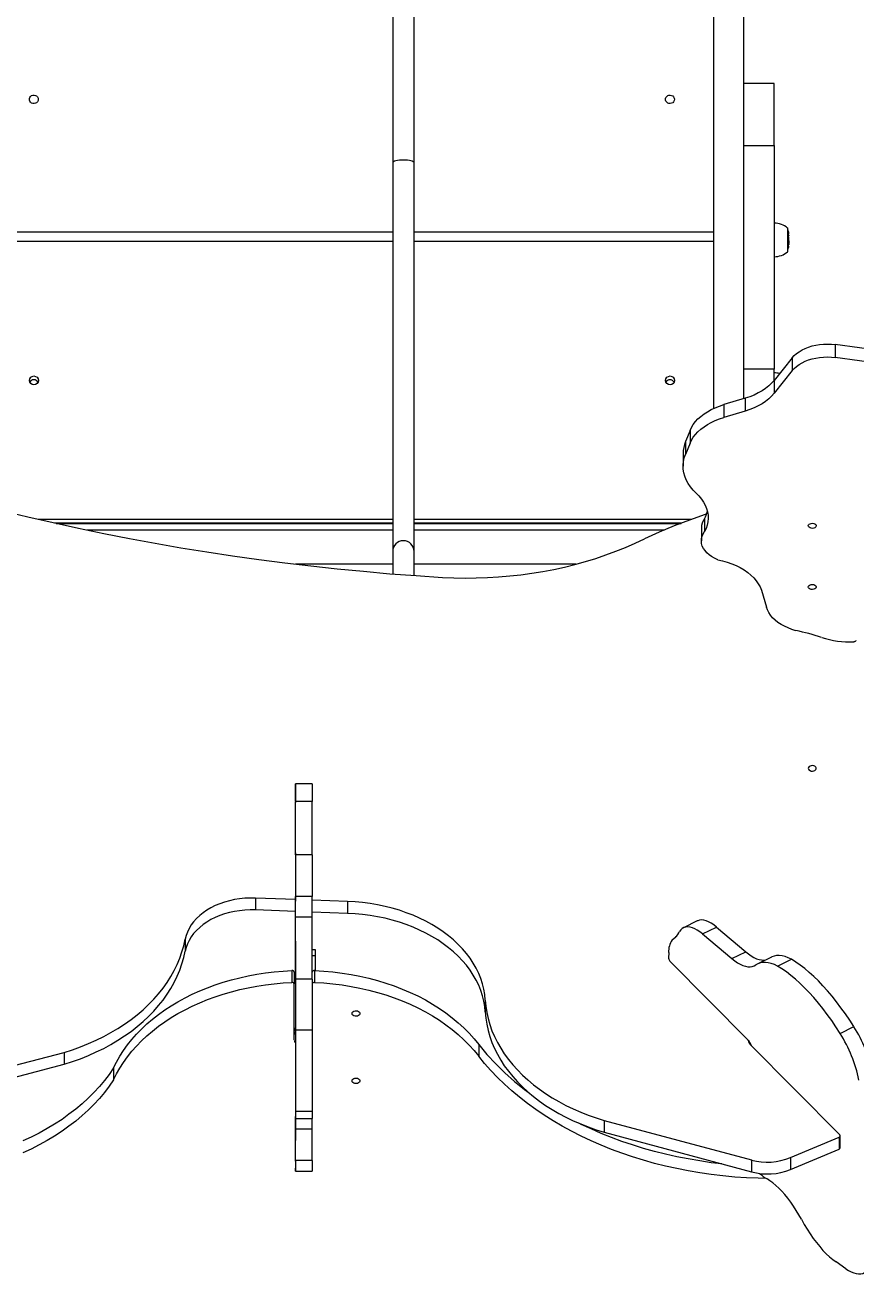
# Model space of a CAD drawing. Header units: millimetres. Extents: x -7098 to 6497, y -6127 to 5201.
# Drawn here: x -1254 to -512, y 1792 to 2912 of the extents above; entities that cross this region are included whole.
import ezdxf

# ---------------------------------------------------------------- set-up
doc = ezdxf.new("R2010")
doc.units = ezdxf.units.MM
doc.layers.add('DIKOM_ОБЪЕКТ', color=7, linetype='Continuous')
doc.layers.add('DIKOM_РАЗМЕР_ЗОНА', color=7, linetype='Continuous')
doc.styles.add('style1', font='arial.ttf', dxfattribs={"width": 0.8})
doc.dimstyles.new('1-50', dxfattribs={"dimtxt": 300, "dimasz": 200, "dimexe": 100, "dimexo": 0, "dimgap": 100, "dimtad": 1, "dimdec": 0, "dimtxsty": 'style1', "dimcen": 0, "dimclrd": 7, "dimclre": 7, "dimadec": 1, "dimazin": 2, "dimtfac": 1, "dimtdec": 0, "dimtmove": 1, "dimatfit": 3, "dimfxl": 0, "dimlwd": 25, "dimlwe": 18, "dimarcsym": 0})

# ---------------------------------------------------------------- blocks, each defined once
blk = doc.blocks.new('*D20')
at = {"layer": 'Defpoints', "color": 0, "transparency": 16777216}
for p in [(-612, 3700.6), (-5926, -2746.5), (-167.8, -2746.5)]:
    blk.add_point(p, dxfattribs=at)
at = {"layer": 'DIKOM_РАЗМЕР_ЗОНА', "color": 7, "lineweight": 18, "transparency": 16777216}
for p, q in [((-612, 3700.6), (-6026, 3700.6)), ((-167.8, -2746.5), (-6026, -2746.5))]:
    blk.add_line(p, q, dxfattribs=at)
at = {"layer": 'DIKOM_РАЗМЕР_ЗОНА', "color": 7, "lineweight": 25, "transparency": 16777216}
blk.add_line((-5926, 3500.6), (-5926, -2546.5), dxfattribs=at)
at = {"layer": 'DIKOM_РАЗМЕР_ЗОНА', "color": 7, "transparency": 16777216}
for points in [[(-5959.3, 3500.6), (-5892.7, 3500.6), (-5926, 3700.6)], [(-5959.3, -2546.5), (-5892.7, -2546.5), (-5926, -2746.5)]]:
    blk.add_solid(points, dxfattribs=at)
at = {"layer": 'DIKOM_РАЗМЕР_ЗОНА', "color": 0, "transparency": 16777216, "insert": (-6179.2, 477), "char_height": 300, "attachment_point": 5, "rotation": 90, "style": 'style1'}
blk.add_mtext('6450', dxfattribs=at)
blk = doc.blocks.new('*D18')
at = {"layer": 'Defpoints', "color": 0, "transparency": 16777216}
for p in [(-621.7, 5200.6), (-6648, -4870.8), (-133.4, -4870.8)]:
    blk.add_point(p, dxfattribs=at)
at = {"layer": 'DIKOM_РАЗМЕР_ЗОНА', "color": 7, "lineweight": 18, "transparency": 16777216}
for p, q in [((-621.7, 5200.6), (-6748, 5200.6)), ((-133.4, -4870.8), (-6748, -4870.8))]:
    blk.add_line(p, q, dxfattribs=at)
at = {"layer": 'DIKOM_РАЗМЕР_ЗОНА', "color": 7, "lineweight": 25, "transparency": 16777216}
blk.add_line((-6648, 5000.6), (-6648, -4670.8), dxfattribs=at)
at = {"layer": 'DIKOM_РАЗМЕР_ЗОНА', "color": 7, "transparency": 16777216}
for points in [[(-6681.3, 5000.6), (-6614.7, 5000.6), (-6648, 5200.6)], [(-6681.3, -4670.8), (-6614.7, -4670.8), (-6648, -4870.8)]]:
    blk.add_solid(points, dxfattribs=at)
at = {"layer": 'DIKOM_РАЗМЕР_ЗОНА', "color": 0, "transparency": 16777216, "insert": (-6901.2, 458.3), "char_height": 300, "attachment_point": 5, "rotation": 90, "style": 'style1'}
blk.add_mtext('10100', dxfattribs=at)

msp = doc.modelspace()

# ---------------------------------------------------------------- linework, layer by layer
at = {"layer": 'DIKOM_ОБЪЕКТ', "color": 7, "linetype": 'Continuous', "lineweight": 15}
for p, q in [((-639, 3689.1), (-639, 2569.5)), ((-612, 2578.2), (-612, 3689.1)), ((-925.5, 3613.1), (-925.5, 2788.9)), ((-906.5, 2788.9), (-906.5, 3613.1)), ((-585, 2859.6), (-612, 2859.6)), ((-585, 2804.4), (-585, 2859.6)), ((-612, 2804.4), (-585, 2804.4)), ((-585, 2804.4), (-585, 2604.6)), ((-925.5, 2788.9), (-925.5, 2441.7)), ((-906.5, 2441.7), (-906.5, 2788.9)), ((-1285, 2727), (-925.5, 2727)), ((-906.5, 2727), (-639, 2727)), ((-573, 2730.8), (-573, 2721.3)), ((-572.4, 2727.6), (-572.4, 2727.5)), ((-572.3, 2727.1), (-572.3, 2727.1)), ((-572.3, 2727.1), (-572.3, 2727.1)), ((-572, 2724.1), (-572, 2723.9)), ((-572, 2723.5), (-572, 2723.6)), ((-571.9, 2722.8), (-571.9, 2722.6)), ((-925.5, 2718.4), (-1283.5, 2718.4)), ((-639, 2718.4), (-906.5, 2718.4)), ((-573, 2721.3), (-573, 2709.2)), ((-572.3, 2712.7), (-572.2, 2713.9)), ((-572.2, 2713.7), (-572.3, 2713.1)), ((-572.2, 2714.3), (-572.1, 2714.8)), ((-572.1, 2714.4), (-572.2, 2714.1)), ((-572, 2716.6), (-572, 2716.6)), ((-572, 2716.1), (-572, 2716.1)), ((-571.9, 2720.7), (-571.9, 2721.4)), ((-571.9, 2720.5), (-571.9, 2720.7)), ((-571.9, 2719.2), (-571.9, 2720)), ((-571.9, 2720), (-571.9, 2719.9)), ((-571.9, 2719), (-571.9, 2719.2)), ((-571.9, 2719), (-571.9, 2718.9)), ((-571.9, 2718.5), (-571.9, 2718.8)), ((-530.5, 2626.4), (-530.5, 2614.9)), ((-475.1, 2618.8), (-530.5, 2626.4)), ((-568.9, 2614.7), (-585, 2594.5)), ((-568.9, 2614.7), (-568.9, 2603.2)), ((-475.1, 2607.4), (-530.5, 2614.9)), ((-585, 2604.6), (-612, 2604.6)), ((-585, 2594.5), (-585, 2604.6)), ((-568.9, 2603.2), (-585, 2583)), ((-585, 2594.5), (-585, 2583)), ((-610.8, 2578.5), (-630, 2572.8)), ((-610.8, 2578.5), (-610.8, 2567)), ((-630, 2572.8), (-630, 2561.3)), ((-610.8, 2567), (-630, 2561.3)), ((-660.1, 2549.8), (-664.1, 2539.9)), ((-660.1, 2549.8), (-660.1, 2538.3)), ((-664.1, 2539.9), (-664.1, 2528.4)), ((-660.1, 2538.3), (-664.1, 2528.4)), ((-666.3, 2529.2), (-666.3, 2517.7)), ((-1242.2, 2470.4), (-925.5, 2470.4)), ((-925.5, 2467), (-1227.3, 2467)), ((-1226, 2466.7), (-925.5, 2466.7)), ((-906.5, 2470.4), (-658.5, 2470.4)), ((-667.4, 2467), (-906.5, 2467)), ((-906.5, 2466.7), (-668.1, 2466.7)), ((-647.2, 2470.9), (-647.2, 2459.4)), ((-925.5, 2460.7), (-1198.3, 2460.7)), ((-682.9, 2460.7), (-906.5, 2460.7)), ((-649.9, 2462.7), (-649.9, 2451.2)), ((-925.5, 2441.7), (-925.5, 2421.6)), ((-906.5, 2420.2), (-906.5, 2441.7)), ((-925.5, 2430.2), (-1012.2, 2430.2)), ((-762.1, 2430.2), (-906.5, 2430.2)), ((-596.3, 2407.1), (-591.9, 2391.9)), ((-997.4, 2234.1), (-1012.4, 2234.1)), ((-1012.4, 2232.9), (-1012.4, 2232.9)), ((-1012.4, 2232.4), (-1012.4, 2221.6)), ((-1012.4, 2222.3), (-1012.4, 2229.5)), ((-1012.4, 2229.5), (-1012.4, 2229.5)), ((-1012.4, 2225.4), (-1012.4, 2217.4)), ((-1012.4, 2222.3), (-1012.4, 2222.3)), ((-1012.4, 2170.8), (-1012.4, 2218.2)), ((-997.4, 2218.2), (-1012.4, 2218.2)), ((-997.4, 2170.8), (-997.4, 2218.2)), ((-997.4, 2170.8), (-1012.4, 2170.8)), ((-1012.4, 2130.8), (-1048.2, 2132.1)), ((-1048.2, 2132.1), (-1048.2, 2121.5)), ((-1012.4, 2115), (-1012.4, 2133.6)), ((-997.4, 2133.6), (-1012.4, 2133.6)), ((-997.4, 2115), (-997.4, 2133.6)), ((-966, 2129), (-997.4, 2130.2)), ((-966, 2129), (-966, 2118.4)), ((-1012.4, 2120.2), (-1048.2, 2121.5)), ((-966, 2118.4), (-997.4, 2119.6)), ((-997.4, 2115), (-1012.4, 2115)), ((-653.7, 2111.6), (-666, 2105.5)), ((-648.8, 2100.1), (-636.5, 2106.1)), ((-636.5, 2106.1), (-610.4, 2084.1)), ((-1110.8, 2095.2), (-1110.8, 2084.6)), ((-676, 2094.6), (-672.9, 2097.3)), ((-648.8, 2100.1), (-622.7, 2078)), ((-994.4, 2085.8), (-997.4, 2085.8)), ((-994.4, 2080.6), (-994.4, 2085.8)), ((-679.1, 2083.3), (-679.2, 2078.3)), ((-622.7, 2078), (-610.4, 2084.1)), ((-994.4, 2080.6), (-997.4, 2080.6)), ((-994.4, 2067.2), (-994.4, 2080.6)), ((-608.2, 2005.1), (-678, 2075.7)), ((-587.3, 2079.4), (-599.6, 2073.3)), ((-581.9, 2071.3), (-569.6, 2077.4)), ((-1015.5, 2067.3), (-1015.5, 2056.7)), ((-1013.4, 2065.9), (-1013.4, 2055.3)), ((-995.3, 2067.3), (-995.3, 2056.7)), ((-1013.4, 2005.3), (-1013.4, 2055.3)), ((-997.4, 2059.5), (-1012.4, 2059.5)), ((-842.9, 2040.9), (-842.9, 2030.3)), ((-1012.4, 2035.9), (-1012.4, 2016)), ((-1012.4, 2013.5), (-1012.4, 2016)), ((-526, 2011.1), (-513.8, 2017.2)), ((-1012.4, 2014.8), (-1012.4, 2013)), ((-997.4, 2014.1), (-1012.4, 2014.1)), ((-1012.4, 2010.2), (-1012.4, 2013)), ((-1469, 1928.8), (-1218.9, 1994.2)), ((-1218.9, 1994.2), (-1218.9, 1983.6)), ((-1012.4, 2001.7), (-1012.4, 1915.5)), ((-848.8, 2001.3), (-848.8, 1990.7)), ((-606.7, 2001.7), (-526.4, 1920.5)), ((-1469, 1918.2), (-1218.9, 1983.6)), ((-1174.8, 1980.3), (-1174.8, 1969.7)), ((-997.4, 1941.5), (-1012.4, 1941.5)), ((-1012.4, 1935.1), (-997.4, 1935.1)), ((-736.7, 1933.5), (-605.1, 1898.1)), ((-736.7, 1933.5), (-736.7, 1922.9)), ((-1012.4, 1897.7), (-1012.4, 1925.6)), ((-997.4, 1925.6), (-1012.4, 1925.6)), ((-1012.4, 1912.7), (-1012.4, 1915.5)), ((-997.4, 1897.7), (-997.4, 1925.6)), ((-736.7, 1922.9), (-605.1, 1887.5)), ((-570.5, 1900.2), (-527, 1918.5)), ((-527, 1918.5), (-527, 1907.9)), ((-526.1, 1909.1), (-526.1, 1919.7)), ((-1012.4, 1907.7), (-1012.4, 1912.7)), ((-570.5, 1889.6), (-527, 1907.9)), ((-997.4, 1897.7), (-1012.4, 1897.7)), ((-1012.4, 1897.1), (-1012.4, 1895.1)), ((-605.1, 1898.1), (-605.1, 1887.5)), ((-570.5, 1900.2), (-570.5, 1889.6)), ((-1012.4, 1888.2), (-997.4, 1888.2)), ((-520.9, 1801), (-529.7, 1807))]:
    msp.add_line(p, q, dxfattribs=at)
at = {"layer": 'DIKOM_ОБЪЕКТ', "color": 7, "linetype": 'Continuous', "lineweight": 15, "flags": 128}
for points in [[(-1242, 2845.5), (-1242.1, 2844.4), (-1242.7, 2843.4), (-1243.5, 2842.5), (-1244.5, 2842), (-1245.7, 2841.7), (-1246.9, 2841.8), (-1248, 2842.2), (-1248.9, 2842.9), (-1249.6, 2843.9), (-1249.9, 2844.9), (-1249.9, 2846.1), (-1249.6, 2847.2), (-1248.9, 2848.1), (-1248, 2848.8), (-1246.9, 2849.2), (-1245.7, 2849.3), (-1244.5, 2849), (-1243.5, 2848.5), (-1242.7, 2847.6), (-1242.1, 2846.6), (-1242, 2845.5)], [(-674, 2845.5), (-674.1, 2844.4), (-674.7, 2843.4), (-675.5, 2842.5), (-676.5, 2842), (-677.7, 2841.7), (-678.9, 2841.8), (-680, 2842.2), (-680.9, 2842.9), (-681.6, 2843.9), (-681.9, 2844.9), (-681.9, 2846.1), (-681.6, 2847.2), (-680.9, 2848.1), (-680, 2848.8), (-678.9, 2849.2), (-677.7, 2849.3), (-676.5, 2849), (-675.5, 2848.5), (-674.7, 2847.6), (-674.1, 2846.6), (-674, 2845.5)], [(-916, 2791.3), (-917.8, 2791.3), (-919.6, 2791.1), (-921.2, 2790.9), (-922.7, 2790.6), (-923.9, 2790.2), (-924.7, 2789.8), (-925.3, 2789.3), (-925.5, 2788.9)], [(-906.5, 2788.9), (-906.7, 2789.3), (-907.2, 2789.8), (-908.1, 2790.2), (-909.3, 2790.6), (-910.7, 2790.9), (-912.3, 2791.1), (-914.1, 2791.3), (-916, 2791.3)], [(-568.9, 2614.7), (-567.1, 2616.6), (-565, 2618.5), (-562.7, 2620.1), (-560.1, 2621.7), (-557.3, 2623), (-554.3, 2624.2), (-551.1, 2625.2), (-547.8, 2625.9), (-544.4, 2626.5), (-540.9, 2626.8), (-537.4, 2626.9), (-533.9, 2626.8), (-530.5, 2626.4)], [(-568.9, 2603.2), (-567.1, 2605.1), (-565, 2607), (-562.7, 2608.7), (-560.1, 2610.2), (-557.3, 2611.5), (-554.3, 2612.7), (-551.1, 2613.7), (-547.8, 2614.4), (-544.4, 2615), (-540.9, 2615.3), (-537.4, 2615.4), (-533.9, 2615.3), (-530.5, 2614.9)], [(-585, 2594.5), (-587.3, 2591.9), (-589.8, 2589.5), (-592.7, 2587.2), (-595.8, 2585.1), (-599.3, 2583.2), (-602.9, 2581.4), (-606.8, 2579.9), (-610.8, 2578.5)], [(-585, 2583), (-587.3, 2580.4), (-589.8, 2578), (-592.7, 2575.7), (-595.8, 2573.6), (-599.3, 2571.7), (-602.9, 2569.9), (-606.8, 2568.4), (-610.8, 2567)], [(-660.1, 2549.8), (-658.8, 2552.5), (-657.2, 2555.1), (-655.2, 2557.6), (-653, 2560), (-650.4, 2562.3), (-647.6, 2564.5), (-644.5, 2566.5), (-641.2, 2568.4), (-637.7, 2570), (-633.9, 2571.5), (-630, 2572.8)], [(-660.1, 2538.3), (-658.8, 2541), (-657.2, 2543.6), (-655.2, 2546.1), (-653, 2548.6), (-650.4, 2550.9), (-647.6, 2553), (-644.5, 2555), (-641.2, 2556.9), (-637.7, 2558.6), (-633.9, 2560), (-630, 2561.3)], [(-654.6, 2493.7), (-657.4, 2496.5), (-659.8, 2499.4), (-661.8, 2502.4), (-663.5, 2505.6), (-664.8, 2508.8), (-665.7, 2512), (-666.2, 2515.3), (-666.3, 2518.6), (-666, 2521.9), (-665.2, 2525.2), (-664.1, 2528.4)], [(-1327.9, 2492.3), (-1318.2, 2489.6), (-1296, 2483.7), (-1273.7, 2478), (-1251.3, 2472.6), (-1228.8, 2467.4), (-1206.2, 2462.4), (-1183.4, 2457.7), (-1160.6, 2453.2), (-1137.7, 2449), (-1114.7, 2445), (-1091.6, 2441.2), (-1068.5, 2437.7), (-1045.2, 2434.4), (-1021.9, 2431.4), (-998.6, 2428.7), (-975.2, 2426.1), (-951.7, 2423.9), (-928.2, 2421.8), (-904.6, 2420.1), (-881, 2418.5)], [(-654.6, 2493.7), (-652.1, 2491.2), (-649.9, 2488.5), (-648, 2485.8), (-646.5, 2483), (-645.3, 2480.1), (-644.5, 2477.1), (-644, 2474.1), (-643.9, 2471.2), (-644.2, 2468.2), (-644.8, 2465.2), (-645.8, 2462.3), (-647.2, 2459.4)], [(-645.3, 2475.2), (-646.7, 2474.7), (-660.5, 2469.6), (-674.1, 2464.4), (-687.5, 2458.8), (-700.7, 2453)], [(-554.5, 2464.6), (-554.3, 2465.3), (-553.7, 2465.9), (-552.9, 2466.4), (-551.8, 2466.7), (-550.7, 2466.8), (-549.6, 2466.6), (-548.6, 2466.2), (-547.9, 2465.6), (-547.5, 2464.9), (-547.5, 2464.2), (-547.9, 2463.5), (-548.6, 2462.9), (-549.6, 2462.5), (-550.7, 2462.3), (-551.8, 2462.4), (-552.9, 2462.7), (-553.7, 2463.2), (-554.3, 2463.8), (-554.5, 2464.6)], [(-881, 2418.5), (-871, 2418.1), (-861, 2417.9), (-851, 2418), (-841, 2418.3), (-831, 2418.9), (-821, 2419.8), (-811.1, 2420.8), (-801.3, 2422.2), (-791.5, 2423.8), (-781.8, 2425.6), (-772.2, 2427.7), (-762.8, 2430.1), (-753.4, 2432.7), (-744.2, 2435.5), (-735.2, 2438.5), (-726.3, 2441.8), (-717.6, 2445.3), (-709, 2449), (-700.7, 2453)], [(-635.4, 2434.3), (-638.2, 2435.6), (-640.8, 2437.1), (-643.1, 2438.7), (-645.1, 2440.5), (-646.7, 2442.4), (-648.1, 2444.4), (-649.1, 2446.5), (-649.7, 2448.7), (-649.9, 2450.9), (-649.8, 2453.1), (-649.3, 2455.2), (-648.4, 2457.4), (-647.2, 2459.4)], [(-635.4, 2434.3), (-631, 2433.4), (-626.8, 2432.1), (-622.7, 2430.7), (-618.8, 2429.1), (-615.2, 2427.2), (-611.7, 2425.2), (-608.6, 2423), (-605.7, 2420.6), (-603.2, 2418.2), (-600.9, 2415.5), (-599.1, 2412.8), (-597.5, 2410), (-596.3, 2407.1)], [(-554.5, 2409.9), (-554.3, 2410.7), (-553.7, 2411.3), (-552.9, 2411.8), (-551.8, 2412.1), (-550.7, 2412.2), (-549.6, 2412), (-548.6, 2411.6), (-547.9, 2411), (-547.5, 2410.3), (-547.5, 2409.6), (-547.9, 2408.8), (-548.6, 2408.3), (-549.6, 2407.9), (-550.7, 2407.7), (-551.8, 2407.7), (-552.9, 2408), (-553.7, 2408.5), (-554.3, 2409.2), (-554.5, 2409.9)], [(-565.6, 2370.9), (-569.2, 2372), (-572.6, 2373.3), (-575.8, 2374.8), (-578.8, 2376.5), (-581.6, 2378.3), (-584, 2380.3), (-586.3, 2382.4), (-588.2, 2384.6), (-589.7, 2387), (-591, 2389.4), (-591.9, 2391.9)], [(-512, 2362.1), (-512, 2361.9), (-512.1, 2361.7), (-512.3, 2361.4), (-512.5, 2361.2), (-512.8, 2361.1), (-513.2, 2361), (-513.5, 2360.9), (-513.9, 2360.8)], [(-554.5, 2247.9), (-554.3, 2247.1), (-553.7, 2246.4), (-552.9, 2245.9), (-551.8, 2245.5), (-550.7, 2245.5), (-549.6, 2245.7), (-548.6, 2246.1), (-547.9, 2246.8), (-547.5, 2247.5), (-547.5, 2248.3), (-547.9, 2249.1), (-548.6, 2249.8), (-549.6, 2250.2), (-550.7, 2250.4), (-551.8, 2250.3), (-552.9, 2250), (-553.7, 2249.5), (-554.3, 2248.7), (-554.5, 2247.9)], [(-1012.4, 2232.4), (-1012.4, 2233.3), (-1012.4, 2233.9), (-1012.4, 2234.1), (-1012.4, 2234), (-1012.4, 2233.5), (-1012.4, 2232.6), (-1012.4, 2231.5), (-1012.4, 2230), (-1012.4, 2228.2), (-1012.4, 2226.1), (-1012.4, 2223.7), (-1012.4, 2221.1), (-1012.4, 2218.2)], [(-1012.4, 2225.4), (-1012.4, 2227.4), (-1012.4, 2229.2), (-1012.4, 2230.6), (-1012.4, 2231.7), (-1012.4, 2232.4), (-1012.4, 2232.8), (-1012.4, 2232.8), (-1012.4, 2232.5), (-1012.4, 2231.9), (-1012.4, 2230.9), (-1012.4, 2229.5)], [(-997.4, 2234.1), (-997.4, 2234), (-997.4, 2233.5), (-997.4, 2232.6), (-997.4, 2231.5), (-997.4, 2230), (-997.4, 2228.2), (-997.4, 2226.1), (-997.4, 2223.7), (-997.4, 2221.1), (-997.4, 2218.2)], [(-1012.4, 2221.6), (-1012.4, 2220.4), (-1012.4, 2219.5), (-1012.4, 2219), (-1012.4, 2218.9), (-1012.4, 2219.2), (-1012.4, 2219.9), (-1012.4, 2220.9), (-1012.4, 2222.3)], [(-1012.4, 2172.4), (-1012.4, 2177.4), (-1012.4, 2182.3), (-1012.4, 2187.1), (-1012.4, 2191.7), (-1012.4, 2196.2), (-1012.4, 2200.4), (-1012.4, 2204.4), (-1012.4, 2208.1), (-1012.4, 2211.5), (-1012.4, 2214.6), (-1012.4, 2217.4)], [(-1012.4, 2172.4), (-1012.4, 2167.8), (-1012.4, 2163.4), (-1012.4, 2159), (-1012.4, 2154.8), (-1012.4, 2150.8), (-1012.4, 2147), (-1012.4, 2143.4), (-1012.4, 2140), (-1012.4, 2136.9), (-1012.4, 2134.1), (-1012.4, 2131.6), (-1012.4, 2129.4)], [(-1012.4, 2170.8), (-1012.4, 2167.8), (-1012.4, 2164.5), (-1012.4, 2161.1), (-1012.4, 2157.6), (-1012.4, 2154.1), (-1012.4, 2150.5), (-1012.4, 2147), (-1012.4, 2143.4), (-1012.4, 2140), (-1012.4, 2136.7), (-1012.4, 2133.6)], [(-997.4, 2170.8), (-997.4, 2167.8), (-997.4, 2164.5), (-997.4, 2161.1), (-997.4, 2157.6), (-997.4, 2154.1), (-997.4, 2150.5), (-997.4, 2147), (-997.4, 2143.4), (-997.4, 2140), (-997.4, 2136.7), (-997.4, 2133.6)], [(-1048.2, 2132.1), (-1052.9, 2132.1), (-1057.6, 2131.9), (-1062.3, 2131.4), (-1066.8, 2130.7), (-1071.3, 2129.7), (-1075.7, 2128.5), (-1079.9, 2127), (-1084, 2125.3), (-1087.8, 2123.4), (-1091.5, 2121.2), (-1094.8, 2118.9), (-1097.9, 2116.4), (-1100.8, 2113.7), (-1103.3, 2110.9), (-1105.5, 2108), (-1107.3, 2104.9), (-1108.8, 2101.7), (-1110, 2098.5), (-1110.8, 2095.2)], [(-1012.4, 2093.5), (-1012.4, 2096.8), (-1012.4, 2100.2), (-1012.4, 2103.7), (-1012.4, 2107), (-1012.4, 2110.3), (-1012.4, 2113.5), (-1012.4, 2116.5), (-1012.4, 2119.3), (-1012.4, 2121.9), (-1012.4, 2124.2), (-1012.4, 2126.3), (-1012.4, 2128), (-1012.4, 2129.4)], [(-842.9, 2040.9), (-843.4, 2045.8), (-844.2, 2050.6), (-845.4, 2055.4), (-846.9, 2060.1), (-848.8, 2064.8), (-851.1, 2069.4), (-853.6, 2073.9), (-856.5, 2078.3), (-859.8, 2082.6), (-863.3, 2086.7), (-867.1, 2090.7), (-871.3, 2094.6), (-875.7, 2098.3), (-880.4, 2101.8), (-885.3, 2105.2), (-890.5, 2108.4), (-896, 2111.4), (-901.6, 2114.1), (-907.4, 2116.7), (-913.4, 2119), (-919.6, 2121.1), (-925.9, 2123), (-932.4, 2124.6), (-939, 2126), (-945.6, 2127.1), (-952.4, 2128), (-959.2, 2128.7), (-966, 2129)], [(-1048.2, 2121.5), (-1052.9, 2121.5), (-1057.6, 2121.3), (-1062.3, 2120.8), (-1066.8, 2120.1), (-1071.3, 2119.1), (-1075.7, 2117.9), (-1079.9, 2116.4), (-1084, 2114.7), (-1087.8, 2112.8), (-1091.5, 2110.6), (-1094.8, 2108.3), (-1097.9, 2105.8), (-1100.8, 2103.1), (-1103.3, 2100.3), (-1105.5, 2097.4), (-1107.3, 2094.3), (-1108.8, 2091.1), (-1110, 2087.9), (-1110.8, 2084.6)], [(-842.9, 2030.3), (-843.4, 2035.2), (-844.2, 2040), (-845.4, 2044.8), (-846.9, 2049.5), (-848.8, 2054.2), (-851.1, 2058.8), (-853.6, 2063.3), (-856.5, 2067.7), (-859.8, 2072), (-863.3, 2076.1), (-867.1, 2080.1), (-871.3, 2084), (-875.7, 2087.7), (-880.4, 2091.3), (-885.3, 2094.6), (-890.5, 2097.8), (-896, 2100.8), (-901.6, 2103.5), (-907.4, 2106.1), (-913.4, 2108.4), (-919.6, 2110.5), (-925.9, 2112.4), (-932.4, 2114), (-939, 2115.4), (-945.6, 2116.5), (-952.4, 2117.4), (-959.2, 2118.1), (-966, 2118.4)], [(-1012.4, 2059.5), (-1012.4, 2063.4), (-1012.4, 2067.6), (-1012.4, 2071.8), (-1012.4, 2076.2), (-1012.4, 2080.6), (-1012.4, 2085.1), (-1012.4, 2089.6), (-1012.4, 2094), (-1012.4, 2098.4), (-1012.4, 2102.7), (-1012.4, 2107), (-1012.4, 2111), (-1012.4, 2115)], [(-997.4, 2059.5), (-997.4, 2063.4), (-997.4, 2067.6), (-997.4, 2071.8), (-997.4, 2076.2), (-997.4, 2080.6), (-997.4, 2085.1), (-997.4, 2089.6), (-997.4, 2094), (-997.4, 2098.4), (-997.4, 2102.7), (-997.4, 2107), (-997.4, 2111), (-997.4, 2115)], [(-648.8, 2100.1), (-651.2, 2101.9), (-653.6, 2103.5), (-655.8, 2104.7), (-658, 2105.6), (-660.1, 2106.2), (-662, 2106.4), (-663.8, 2106.2), (-665.5, 2105.8), (-667, 2104.9), (-668.3, 2103.8), (-669.5, 2102.3)], [(-636.5, 2106.1), (-638.9, 2108), (-641.3, 2109.6), (-643.5, 2110.8), (-645.7, 2111.7), (-647.8, 2112.3), (-649.7, 2112.5), (-651.6, 2112.3), (-653.2, 2111.8), (-653.7, 2111.6)], [(-1218.9, 1994.2), (-1211.5, 1996.6), (-1204.2, 1999.2), (-1197.2, 2002.1), (-1190.3, 2005.1), (-1183.6, 2008.4), (-1177.1, 2011.9), (-1170.9, 2015.6), (-1164.9, 2019.5), (-1159.2, 2023.6), (-1153.7, 2027.9), (-1148.5, 2032.3), (-1143.6, 2036.9), (-1138.9, 2041.7), (-1134.6, 2046.5), (-1130.6, 2051.6), (-1127, 2056.7), (-1123.6, 2062), (-1120.6, 2067.3), (-1117.9, 2072.8), (-1115.6, 2078.3), (-1113.7, 2083.9), (-1112.1, 2089.5), (-1110.8, 2095.2)], [(-1218.9, 1983.6), (-1211.5, 1986), (-1204.2, 1988.6), (-1197.2, 1991.5), (-1190.3, 1994.6), (-1183.6, 1997.8), (-1177.1, 2001.3), (-1170.9, 2005), (-1164.9, 2008.9), (-1159.2, 2013), (-1153.7, 2017.3), (-1148.5, 2021.7), (-1143.6, 2026.3), (-1138.9, 2031.1), (-1134.6, 2036), (-1130.6, 2041), (-1127, 2046.1), (-1123.6, 2051.4), (-1120.6, 2056.7), (-1117.9, 2062.2), (-1115.6, 2067.7), (-1113.7, 2073.3), (-1112.1, 2078.9), (-1110.8, 2084.6)], [(-1012.4, 2093.5), (-1012.4, 2089.3), (-1012.4, 2084.9), (-1012.4, 2080.5), (-1012.4, 2075.9), (-1012.4, 2071.3), (-1012.4, 2066.7), (-1012.4, 2062), (-1012.4, 2057.4), (-1012.4, 2052.9), (-1012.4, 2048.4), (-1012.4, 2044.1), (-1012.4, 2039.9), (-1012.4, 2035.9)], [(-610.4, 2084.1), (-607.9, 2082.1), (-605.4, 2080.4), (-603, 2079), (-600.6, 2077.9), (-598.4, 2077.2), (-596.2, 2076.8), (-594.2, 2076.7), (-592.4, 2076.9)], [(-622.7, 2078), (-620.2, 2076), (-617.7, 2074.3), (-615.2, 2072.9), (-612.9, 2071.8), (-610.7, 2071.1), (-608.5, 2070.7), (-606.5, 2070.6), (-604.6, 2070.8), (-602.9, 2071.4), (-601.3, 2072.3)], [(-581.9, 2071.3), (-584.8, 2072.6), (-587.5, 2073.7), (-590.2, 2074.3), (-592.7, 2074.6), (-595.1, 2074.6), (-597.3, 2074.2), (-599.4, 2073.4), (-601.3, 2072.3)], [(-569.6, 2077.4), (-572.5, 2078.7), (-575.2, 2079.8), (-577.9, 2080.4), (-580.4, 2080.7), (-582.8, 2080.7), (-585, 2080.3), (-587.1, 2079.5), (-587.3, 2079.4)], [(-513.8, 2017.2), (-517.5, 2023), (-521.3, 2028.7), (-525.3, 2034.1), (-529.2, 2039.4), (-533.2, 2044.4), (-537.3, 2049.2), (-541.4, 2053.7), (-545.5, 2058), (-549.6, 2062), (-553.7, 2065.7), (-557.7, 2069.1), (-561.7, 2072.2), (-565.7, 2074.9), (-569.6, 2077.4)], [(-1174.8, 1980.3), (-1172.2, 1985.5), (-1169.2, 1990.8), (-1166, 1995.9), (-1162.4, 2000.9), (-1158.5, 2005.7), (-1154.3, 2010.5), (-1149.8, 2015.1), (-1145.1, 2019.6), (-1140, 2023.9), (-1134.7, 2028.1), (-1129.1, 2032.1), (-1123.3, 2035.9), (-1117.3, 2039.5), (-1111, 2042.9), (-1104.5, 2046.1), (-1097.8, 2049.1), (-1091, 2052), (-1084, 2054.5), (-1076.8, 2056.9), (-1069.5, 2059), (-1062, 2060.9), (-1054.5, 2062.6), (-1046.8, 2064), (-1039.1, 2065.2), (-1031.3, 2066.1), (-1023.4, 2066.8), (-1015.5, 2067.3)], [(-1012.4, 2069.6), (-1012.4, 2070.3), (-1012.4, 2070.6), (-1012.4, 2070.5), (-1012.4, 2070.1), (-1012.4, 2069.4), (-1012.4, 2068.4), (-1012.4, 2067.3), (-1012.4, 2066.1), (-1012.4, 2065.1), (-1012.4, 2064.3), (-1012.4, 2063.8), (-1012.4, 2063.6), (-1012.4, 2063.9), (-1012.4, 2064.4), (-1012.4, 2065.3), (-1012.4, 2066.4), (-1012.4, 2067.5), (-1012.4, 2068.6), (-1012.4, 2069.6)], [(-995.3, 2067.3), (-987.1, 2066.8), (-978.9, 2066.1), (-970.8, 2065.1), (-962.7, 2063.8), (-954.8, 2062.3), (-946.9, 2060.5), (-939.2, 2058.4), (-931.6, 2056.1), (-924.2, 2053.6), (-917, 2050.8), (-909.9, 2047.8), (-903, 2044.6), (-896.4, 2041.1), (-890, 2037.4), (-883.9, 2033.5), (-878, 2029.5), (-872.4, 2025.2), (-867, 2020.7), (-862, 2016.1), (-857.3, 2011.3), (-852.8, 2006.4), (-848.8, 2001.3)], [(-526, 2011.1), (-529.8, 2016.9), (-533.6, 2022.6), (-537.5, 2028), (-541.5, 2033.3), (-545.5, 2038.3), (-549.6, 2043.1), (-553.7, 2047.7), (-557.8, 2051.9), (-561.9, 2055.9), (-565.9, 2059.6), (-570, 2063), (-574, 2066.1), (-578, 2068.8), (-581.9, 2071.3)], [(-1174.8, 1969.7), (-1172.2, 1975), (-1169.2, 1980.2), (-1166, 1985.3), (-1162.4, 1990.3), (-1158.5, 1995.2), (-1154.3, 1999.9), (-1149.8, 2004.5), (-1145.1, 2009), (-1140, 2013.3), (-1134.7, 2017.5), (-1129.1, 2021.5), (-1123.3, 2025.3), (-1117.3, 2028.9), (-1111, 2032.3), (-1104.5, 2035.5), (-1097.8, 2038.6), (-1091, 2041.4), (-1084, 2043.9), (-1076.8, 2046.3), (-1069.5, 2048.4), (-1062, 2050.3), (-1054.5, 2052), (-1046.8, 2053.4), (-1039.1, 2054.6), (-1031.3, 2055.5), (-1023.4, 2056.2), (-1015.5, 2056.7)], [(-1012.4, 2059.5), (-1012.4, 2055.3), (-1012.4, 2050.9), (-1012.4, 2046.4), (-1012.4, 2041.9), (-1012.4, 2037.2), (-1012.4, 2032.5), (-1012.4, 2027.8), (-1012.4, 2023.2), (-1012.4, 2018.6), (-1012.4, 2014.1)], [(-997.4, 2059.5), (-997.4, 2055.3), (-997.4, 2050.9), (-997.4, 2046.4), (-997.4, 2041.9), (-997.4, 2037.2), (-997.4, 2032.5), (-997.4, 2027.8), (-997.4, 2023.2), (-997.4, 2018.6), (-997.4, 2014.1)], [(-995.3, 2056.7), (-987.1, 2056.2), (-978.9, 2055.5), (-970.8, 2054.5), (-962.7, 2053.2), (-954.8, 2051.7), (-946.9, 2049.9), (-939.2, 2047.8), (-931.6, 2045.6), (-924.2, 2043), (-917, 2040.2), (-909.9, 2037.2), (-903, 2034), (-896.4, 2030.5), (-890, 2026.8), (-883.9, 2022.9), (-878, 2018.9), (-872.4, 2014.6), (-867, 2010.1), (-862, 2005.5), (-857.3, 2000.7), (-852.8, 1995.8), (-848.8, 1990.7)], [(-842.9, 2040.9), (-842.4, 2035.4), (-841.6, 2029.9), (-840.4, 2024.4), (-838.8, 2019), (-836.9, 2013.6), (-834.6, 2008.3), (-832, 2003.1), (-829.1, 1998), (-825.9, 1992.9), (-822.3, 1988), (-818.4, 1983.2), (-814.2, 1978.5), (-809.7, 1974), (-805, 1969.6), (-799.9, 1965.3), (-794.6, 1961.3), (-789, 1957.4), (-783.2, 1953.7), (-777.1, 1950.2), (-770.9, 1946.9), (-764.4, 1943.8), (-757.7, 1940.9), (-750.9, 1938.2), (-743.8, 1935.7), (-736.7, 1933.5)], [(-961.9, 2029), (-961.7, 2029.8), (-961.2, 2030.5), (-960.3, 2031.1), (-959.2, 2031.4), (-958.1, 2031.4), (-957, 2031.2), (-956, 2030.8), (-955.3, 2030.2), (-954.9, 2029.4), (-954.9, 2028.6), (-955.3, 2027.8), (-956, 2027.2), (-957, 2026.7), (-958.1, 2026.5), (-959.2, 2026.6), (-960.3, 2026.9), (-961.2, 2027.5), (-961.7, 2028.2), (-961.9, 2029)], [(-842.9, 2030.3), (-842.4, 2024.8), (-841.6, 2019.3), (-840.4, 2013.8), (-838.8, 2008.4), (-836.9, 2003), (-834.6, 1997.7), (-832, 1992.5), (-829.1, 1987.4), (-825.9, 1982.3), (-822.3, 1977.4), (-818.4, 1972.6), (-814.2, 1967.9), (-809.7, 1963.4), (-805, 1959), (-799.9, 1954.7), (-794.6, 1950.7), (-789, 1946.8), (-783.2, 1943.1), (-777.1, 1939.6), (-770.9, 1936.3), (-764.4, 1933.2), (-757.7, 1930.3), (-750.9, 1927.6), (-743.8, 1925.1), (-736.7, 1922.9)], [(-1012.4, 2014.1), (-1012.4, 2007.4), (-1012.4, 2000.9), (-1012.4, 1994.6), (-1012.4, 1988.4), (-1012.4, 1982.5), (-1012.4, 1976.8), (-1012.4, 1971.4), (-1012.4, 1966.2), (-1012.4, 1961.3), (-1012.4, 1956.7), (-1012.4, 1952.4), (-1012.4, 1948.4), (-1012.4, 1944.8), (-1012.4, 1941.5)], [(-1012.4, 2010.2), (-1012.4, 2009.3), (-1012.4, 2008.3), (-1012.4, 2007.1), (-1012.4, 2006), (-1012.4, 2004.8), (-1012.4, 2003.7), (-1012.4, 2002.6), (-1012.4, 2001.7)], [(-997.4, 2014.1), (-997.4, 2007.4), (-997.4, 2000.9), (-997.4, 1994.6), (-997.4, 1988.4), (-997.4, 1982.5), (-997.4, 1976.8), (-997.4, 1971.4), (-997.4, 1966.2), (-997.4, 1961.3), (-997.4, 1956.7), (-997.4, 1952.4), (-997.4, 1948.4), (-997.4, 1944.8), (-997.4, 1941.5)], [(-592.1, 1881.6), (-599.1, 1881.8), (-609.7, 1882.2), (-620.2, 1882.9), (-630.7, 1883.9), (-641.1, 1885.1), (-651.4, 1886.6), (-661.7, 1888.4), (-671.9, 1890.4), (-682, 1892.6), (-691.9, 1895.1), (-701.7, 1897.9), (-711.4, 1900.9), (-721, 1904.1), (-730.3, 1907.6), (-739.5, 1911.3), (-748.5, 1915.2), (-757.3, 1919.3), (-765.9, 1923.7), (-774.2, 1928.3), (-782.4, 1933.1), (-790.2, 1938), (-797.9, 1943.2), (-805.2, 1948.6), (-812.3, 1954.1), (-819.2, 1959.8), (-825.7, 1965.7), (-831.9, 1971.7), (-837.8, 1977.9), (-843.5, 1984.3), (-848.8, 1990.7)], [(-1174.8, 1980.3), (-1178.7, 1974.6), (-1182.9, 1969.1), (-1187.4, 1963.7), (-1192.3, 1958.4), (-1197.4, 1953.3), (-1202.9, 1948.3), (-1208.6, 1943.5), (-1214.6, 1938.9), (-1220.8, 1934.4), (-1227.4, 1930.1), (-1234.1, 1926.1), (-1241.1, 1922.2), (-1248.3, 1918.5), (-1255.7, 1915.1)], [(-961.9, 1968.8), (-961.7, 1969.6), (-961.2, 1970.3), (-960.3, 1970.9), (-959.3, 1971.2), (-958.1, 1971.3), (-957, 1971.1), (-956, 1970.6), (-955.3, 1970), (-954.9, 1969.2), (-954.9, 1968.4), (-955.3, 1967.6), (-956, 1967), (-957, 1966.5), (-958.1, 1966.3), (-959.3, 1966.4), (-960.3, 1966.7), (-961.2, 1967.3), (-961.7, 1968), (-961.9, 1968.8)], [(-1174.8, 1969.7), (-1178.7, 1964), (-1182.9, 1958.5), (-1187.4, 1953.1), (-1192.3, 1947.8), (-1197.4, 1942.7), (-1202.9, 1937.7), (-1208.6, 1932.9), (-1214.6, 1928.3), (-1220.8, 1923.8), (-1227.4, 1919.5), (-1234.1, 1915.5), (-1241.1, 1911.6), (-1248.3, 1907.9), (-1255.7, 1904.5)], [(-1012.4, 1941.5), (-1012.4, 1939.4), (-1012.4, 1937.8), (-1012.4, 1936.5), (-1012.4, 1935.7), (-1012.4, 1935.2), (-1012.4, 1935.1), (-1012.4, 1935.4), (-1012.4, 1936.1)], [(-997.4, 1941.5), (-997.4, 1939.4), (-997.4, 1937.8), (-997.4, 1936.5), (-997.4, 1935.7), (-997.4, 1935.2), (-997.4, 1935.1)], [(-1012.4, 1925.6), (-1012.4, 1928.2), (-1012.4, 1930.4), (-1012.4, 1932.4), (-1012.4, 1934), (-1012.4, 1935.2), (-1012.4, 1936.1), (-1012.4, 1936.6), (-1012.4, 1936.8), (-1012.4, 1936.6), (-1012.4, 1936.1)], [(-997.4, 1925.6), (-997.4, 1928.2), (-997.4, 1930.4), (-997.4, 1932.4), (-997.4, 1934), (-997.4, 1935.1)], [(-631.6, 1894.6), (-641.1, 1895.7), (-651.4, 1897.2), (-661.7, 1899), (-671.9, 1901), (-682, 1903.2), (-691.9, 1905.7), (-701.7, 1908.5), (-711.4, 1911.5), (-721, 1914.7), (-730.3, 1918.2), (-739.5, 1921.9), (-748.5, 1925.8), (-757.3, 1929.9), (-759.3, 1930.9)], [(-527, 1918.5), (-526.7, 1918.7), (-526.4, 1918.9), (-526.2, 1919.1), (-526.1, 1919.4), (-526.1, 1919.7), (-526.1, 1920), (-526.2, 1920.3), (-526.4, 1920.5)], [(-1012.4, 1897.1), (-1012.4, 1897.9), (-1012.4, 1898.9), (-1012.4, 1900), (-1012.4, 1901.3), (-1012.4, 1902.7), (-1012.4, 1904.2), (-1012.4, 1905.9), (-1012.4, 1907.7)], [(-1012.4, 1897.7), (-1012.4, 1895.3), (-1012.4, 1893.2), (-1012.4, 1891.5), (-1012.4, 1890.1), (-1012.4, 1889.1), (-1012.4, 1888.5), (-1012.4, 1888.2), (-1012.4, 1888.3), (-1012.4, 1888.8), (-1012.4, 1889.7), (-1012.4, 1890.9)], [(-1012.4, 1895.1), (-1012.4, 1894.7), (-1012.4, 1894.3), (-1012.4, 1893.8), (-1012.4, 1893.3), (-1012.4, 1892.8), (-1012.4, 1892.2), (-1012.4, 1891.6), (-1012.4, 1890.9)], [(-997.4, 1897.7), (-997.4, 1895.3), (-997.4, 1893.2), (-997.4, 1891.5), (-997.4, 1890.1), (-997.4, 1889.1), (-997.4, 1888.5), (-997.4, 1888.2), (-997.4, 1888.2)], [(-560.7, 1845.1), (-562.9, 1849.1), (-565.3, 1853.1), (-567.7, 1856.8), (-570.2, 1860.5), (-572.8, 1863.9), (-575.5, 1867.2), (-578.1, 1870.2), (-580.8, 1872.9), (-583.5, 1875.4), (-586.1, 1877.7), (-588.7, 1879.6), (-591.3, 1881.2)], [(-560.7, 1845.1), (-558.2, 1840.6), (-555.6, 1836.3), (-552.9, 1832.1), (-550.1, 1828.1), (-547.2, 1824.3), (-544.3, 1820.7), (-541.4, 1817.4), (-538.4, 1814.4), (-535.5, 1811.6), (-532.6, 1809.2), (-529.7, 1807)], [(-520.9, 1801), (-518.5, 1799.5), (-516.1, 1798.2), (-513.9, 1797.3), (-511.7, 1796.7), (-509.7, 1796.4), (-507.7, 1796.5), (-505.9, 1796.8), (-504.3, 1797.5), (-502.8, 1798.5), (-501.5, 1799.8), (-500.3, 1801.4)]]:
    msp.add_lwpolyline(points, dxfattribs=at)
at = {"layer": 'DIKOM_ОБЪЕКТ', "color": 7, "linetype": 'Continuous', "lineweight": 15}
for centre in [(-1245.9, 2594.4), (-677.9, 2594.4)]:
    msp.add_circle(centre, 3.98, dxfattribs=at)
for centre, radius, start, end in [((-585.1, 2716.3), 18.7, 49.3788, 89.5091), ((-613.8, 2721.4), 41.8, 8.3713, 12.8796), ((-613.8, 2721.4), 41.8, 5.1457, 7.7374), ((-613.8, 2721.4), 41.8, 3.3853, 4.5037), ((-613.8, 2721.4), 41.8, 1.6274, 2.7569), ((-613.8, 2721.4), 41.8, 0, 1.0004), ((-613.8, 2718.5), 41.8, 347.1204, 351.2111), ((-613.8, 2718.5), 41.8, 352.5975, 354.347), ((-613.8, 2718.5), 41.8, 351.8464, 352.0661), ((-613.8, 2718.5), 41.8, 354.9053, 355.258), ((-613.8, 2718.5), 41.8, 357.5102, 0), ((-613.8, 2718.5), 41.8, 355.8869, 356.7579), ((-585.1, 2723.6), 18.7, 270.4909, 310.6212), ((-585.1, 2582.5), 18.7, 74.7142, 89.5091), ((-1246, 2591), 4.01, 25.7327, 154.2673), ((-678, 2591), 4.01, 25.7315, 154.2685), ((-638.2, 2529.1), 28.1, 157.4859, 179.8439), ((-671.2, 2484), 27.4, 331.3336, 346.4861), ((-635.7, 2462.5), 14.2, 143.7795, 179.2003), ((-916, 2441.7), 9.5, 0, 180), ((-595.4, 2212.9), 160.8, 70.8223, 79.3292), ((-516.4, 2448.9), 88.1, 252.7511, 271.6369), ((-661.3, 2084.4), 17.9, 145.166, 183.2673), ((-682.4, 2107.7), 14, 312.3337, 337.2735), ((-675, 2078.6), 4.17, 184.1783, 223.7506), ((-1015.2, 2065.5), 1.82, 12.0053, 100.4384), ((-995.6, 2065.5), 1.85, 79.994, 164.7739), ((-1015.2, 2054.9), 1.82, 12.0052, 100.4385), ((-995.6, 2054.9), 1.85, 79.9815, 164.8425), ((-618.4, 1950.6), 124, 11.6182, 32.4676), ((-1010, 2015.9), 3.44, 181.3004, 224.774), ((-1010, 2005.3), 3.44, 181.2996, 224.8315), ((-617.9, 1996), 13.3, 18.4868, 42.9775), ((-630.7, 1944.5), 124, 11.6182, 32.4676), ((-663.7, 2148.7), 236.6, 218.5384, 233.4186), ((-604.4, 2004.2), 3.35, 171.4862, 227.2406), ((-527.4, 1909.2), 1.38, 286.8273, 355.6269), ((-591, 1950.7), 54.5, 254.9272, 292.1078), ((-591, 1940.1), 54.5, 254.9272, 292.1079), ((-579.9, 1904), 25.4, 224.7522, 243.4647)]:
    msp.add_arc(centre, radius, start, end, dxfattribs=at)
for points, knots in [([(-572.2, 2726.4), (-572.2, 2726.6), (-572.3, 2727), (-572.4, 2727.4), (-572.4, 2727.6)], [0, 0, 0, 0, 0.489407, 1, 1, 1, 1]), ([(-572.3, 2727.1), (-572.3, 2727), (-572.3, 2726.7), (-572.2, 2726.5), (-572.2, 2726.4)], [0, 0, 0, 0, 0.510306, 1, 1, 1, 1]), ([(-572, 2724.7), (-572, 2724.7), (-572.1, 2724.8), (-572.1, 2725), (-572.1, 2725.4), (-572.2, 2725.8), (-572.2, 2726.2), (-572.2, 2726.4)], [0, 0, 0, 0, 0.103066, 0.317638, 0.493894, 0.710101, 1, 1, 1, 1]), ([(-572.2, 2726.4), (-572.2, 2726.2), (-572.2, 2725.9), (-572.1, 2725.6), (-572.1, 2725.3), (-572.1, 2725.1), (-572.1, 2725.1), (-572.1, 2725)], [0, 0, 0, 0, 0.252139, 0.409593, 0.567321, 0.772069, 1, 1, 1, 1]), ([(-572, 2723.6), (-572, 2723.7), (-572, 2723.8), (-572, 2724), (-572, 2724.1)], [0, 0, 0, 0, 0.524369, 1, 1, 1, 1]), ([(-571.9, 2722.3), (-571.9, 2722.4), (-571.9, 2722.6), (-571.9, 2722.7), (-571.9, 2722.8)], [0, 0, 0, 0, 0.515949, 1, 1, 1, 1]), ([(-571.9, 2722.2), (-571.9, 2722.2), (-571.9, 2722.3), (-571.9, 2722.3), (-571.9, 2722.3)], [0, 0, 0, 0, 0.502012, 1, 1, 1, 1]), ([(-572.4, 2712.9), (-572.3, 2712.8), (-572.3, 2712.7), (-572.3, 2712.6), (-572.3, 2712.6)], [0, 0, 0, 0, 0.583281, 1, 1, 1, 1]), ([(-572.4, 2712.4), (-572.4, 2712.5), (-572.4, 2712.6), (-572.4, 2712.8), (-572.4, 2712.9)], [0, 0, 0, 0, 0.563199, 1, 1, 1, 1]), ([(-572.4, 2712.1), (-572.4, 2712.1), (-572.4, 2712.2), (-572.4, 2712.3), (-572.4, 2712.4)], [0, 0, 0, 0, 0.318055, 1, 1, 1, 1]), ([(-572.2, 2713.9), (-572.2, 2713.9), (-572.2, 2714.1), (-572.2, 2714.2), (-572.2, 2714.3)], [0, 0, 0, 0, 0.501774, 1, 1, 1, 1]), ([(-572.2, 2714.1), (-572.2, 2714.1), (-572.2, 2714.1), (-572.2, 2714), (-572.2, 2714), (-572.2, 2714)], [0, 0, 0, 0, 0.499737, 0.74973, 1, 1, 1, 1]), ([(-572.2, 2714), (-572.2, 2714), (-572.2, 2713.9), (-572.2, 2713.8), (-572.2, 2713.8), (-572.2, 2713.7)], [0, 0, 0, 0, 0.499968, 0.749894, 1, 1, 1, 1]), ([(-572.2, 2714), (-572.2, 2714), (-572.2, 2714), (-572.2, 2714), (-572.2, 2714)], [0, 0, 0, 0, 0.539401, 1, 1, 1, 1]), ([(-572.1, 2715.3), (-572.1, 2715.4), (-572.1, 2715.5), (-572.1, 2715.7), (-572, 2715.8)], [0, 0, 0, 0, 0.477397, 1, 1, 1, 1]), ([(-572.1, 2715), (-572.1, 2715.1), (-572.1, 2715.2), (-572.1, 2715.2), (-572.1, 2715.3)], [0, 0, 0, 0, 0.329049, 1, 1, 1, 1]), ([(-572, 2716.1), (-572, 2716.2), (-572, 2716.3), (-572, 2716.7), (-572, 2717.2), (-571.9, 2717.6), (-571.9, 2717.9), (-571.9, 2718)], [0, 0, 0, 0, 0.303299, 0.504233, 0.705227, 0.898184, 1, 1, 1, 1]), ([(-571.9, 2718), (-571.9, 2717.8), (-571.9, 2717.5), (-572, 2717.1), (-572, 2716.8), (-572, 2716.6), (-572, 2716.6), (-572, 2716.6)], [0, 0, 0, 0, 0.256096, 0.437046, 0.617812, 0.843489, 1, 1, 1, 1]), ([(-572, 2715.8), (-572, 2715.7), (-572, 2715.6), (-572, 2715.5), (-572, 2715.5)], [0, 0, 0, 0, 0.809125, 1, 1, 1, 1]), ([(-571.9, 2719.9), (-571.9, 2720), (-571.9, 2720.1), (-571.9, 2720.3), (-571.9, 2720.4), (-571.9, 2720.5)], [0, 0, 0, 0, 0.44345, 0.500091, 1, 1, 1, 1]), ([(-571.9, 2718), (-571.9, 2718.2), (-571.9, 2718.6), (-571.9, 2719), (-571.9, 2719.1), (-571.9, 2719.2)], [0, 0, 0, 0, 0.489755, 0.850055, 1, 1, 1, 1]), ([(-571.9, 2719), (-571.9, 2718.9), (-571.9, 2718.8), (-571.9, 2718.5), (-571.9, 2718.2), (-571.9, 2718), (-571.9, 2718)], [0, 0, 0, 0, 0.289639, 0.580168, 0.846052, 1, 1, 1, 1])]:
    msp.add_open_spline(points, degree=3, knots=knots, dxfattribs=at)

# ---------------------------------------------------------------- dimensions: what is measured, and where the dimension line sits
at = {"layer": 'DIKOM_РАЗМЕР_ЗОНА'}
for base, p1, p2, text, picture, middle in [((-6648, -4870.8), (-621.7, 5200.6), (-133.4, -4870.8), '10100', '*D18', (-6648, 458.3)), ((-5926, -2746.5), (-612, 3700.6), (-167.8, -2746.5), '6450', '*D20', (-5926, 477))]:
    dim = msp.add_linear_dim(base=base, p1=p1, p2=p2, angle=90, text=text, dimstyle='1-50', override={"dimscale": 1, "dimtix": 0, "dimtofl": 1, "dimtmove": 1, "dimatfit": 3}, dxfattribs=at)
    dim.commit()
    dim.dimension.update_dxf_attribs({"geometry": picture, "text_midpoint": middle, "dimtype": 160})

doc.saveas('drawing.dxf')
